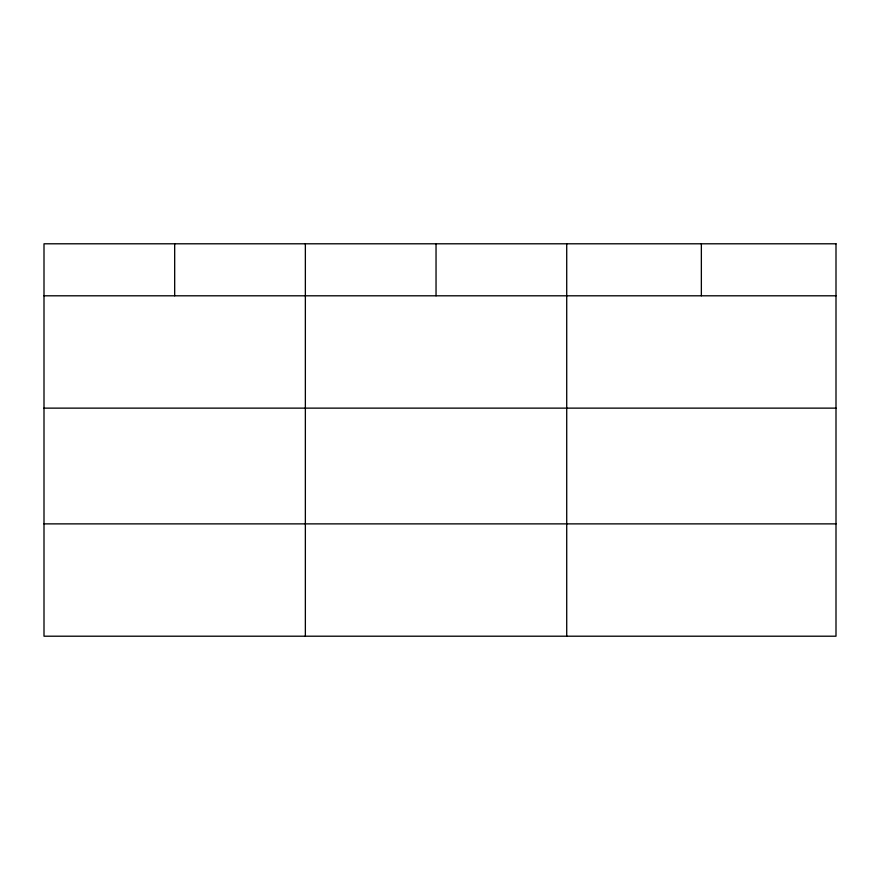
<?xml version="1.0" encoding="UTF-8"?>
<svg xmlns="http://www.w3.org/2000/svg" width="880" height="880" viewBox="0 0 880 880"><rect width="100%" height="100%" fill="white"/><g stroke="black" fill="none" stroke-linecap="round" stroke-linejoin="round"><path stroke-width="1.32" d="M44 295.801L836 295.801M44 408.133L836 408.133M44 523.875L836 523.875M701.36 243.793L701.36 295.801M566.72 243.793L566.72 636.207M436.04 243.793L436.04 295.801M305.36 243.793L305.36 636.207M174.68 243.793L174.68 295.801M836 243.793L44 243.793L44 636.207L836 636.207L836 243.793"/></g></svg>
